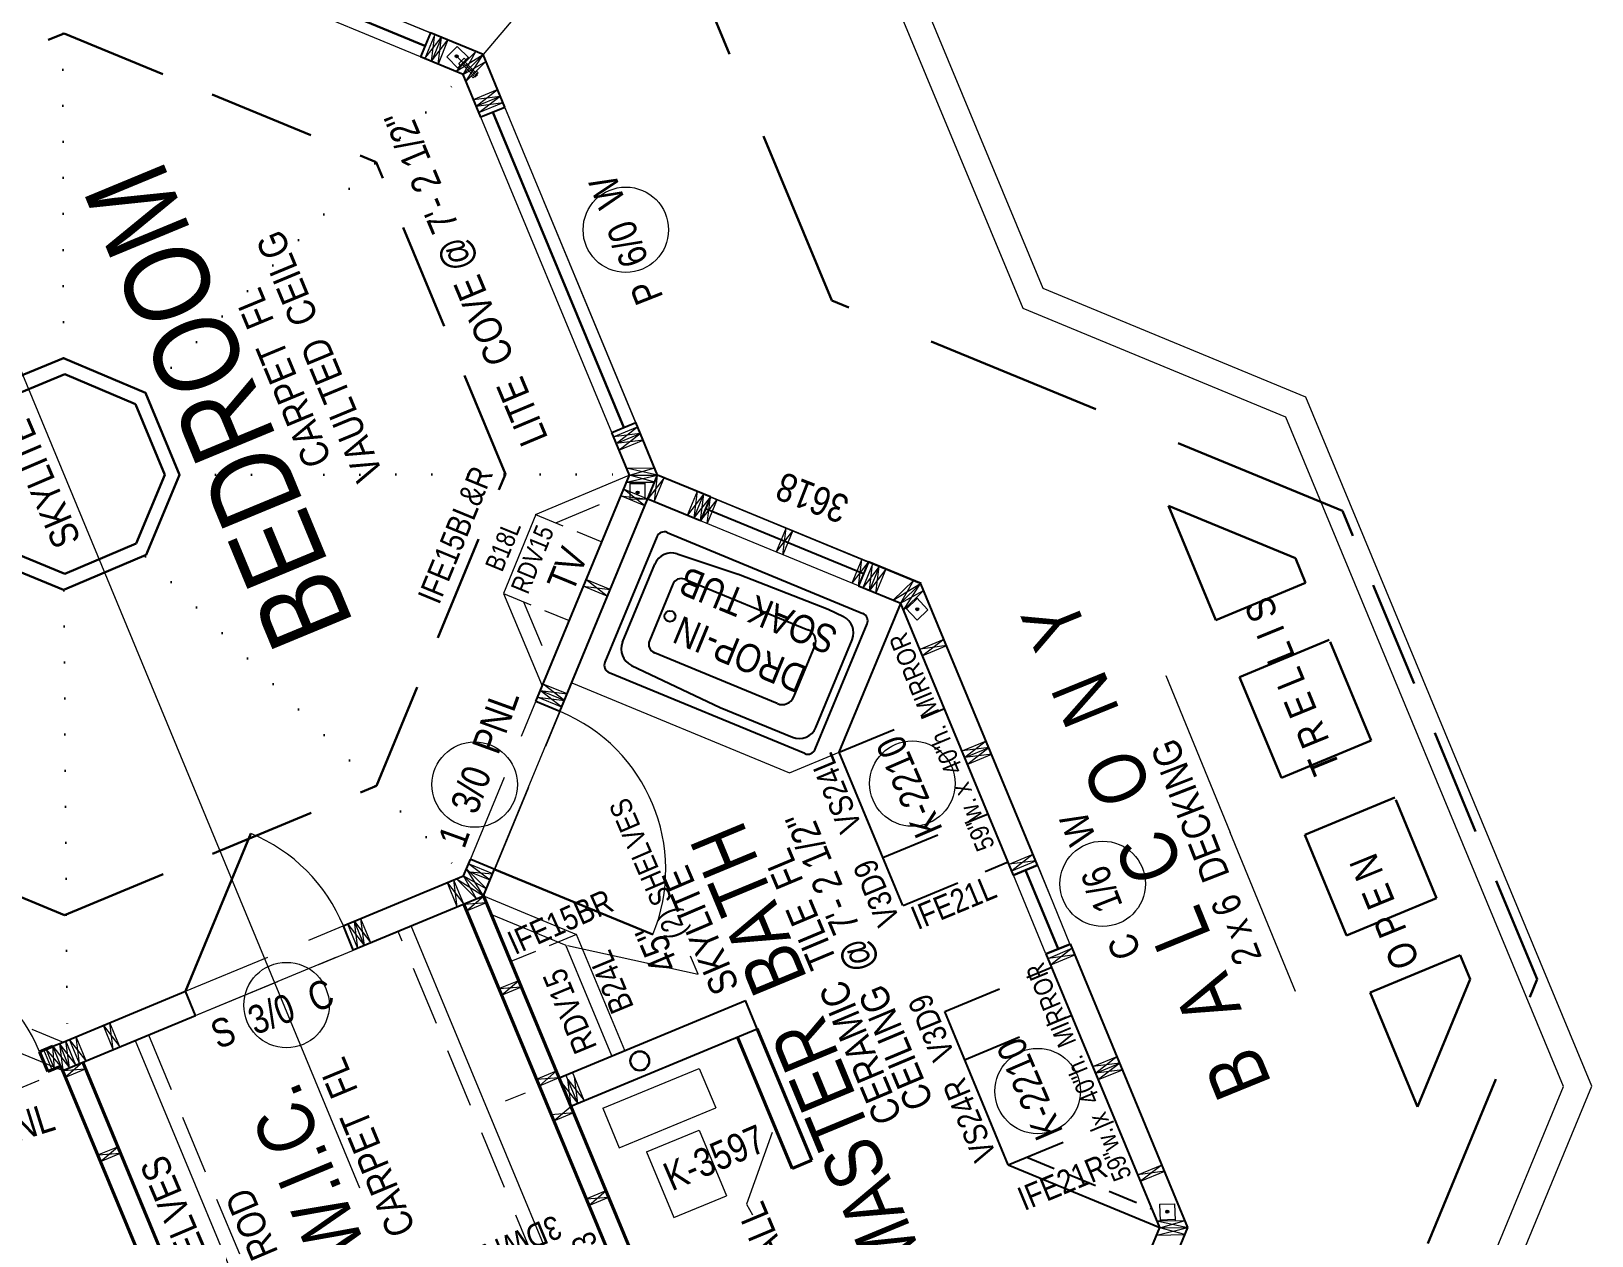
# Model space of a CAD drawing. Header units: inches. Extents: x -10188 to 9179, y -281 to 6710.
# Drawn here: x 4286.7 to 4615.5, y 2437.7 to 2691.7 of the extents above; entities that cross this region are included whole.
import ezdxf

# ---------------------------------------------------------------- set-up
doc = ezdxf.new("R2010")
doc.units = ezdxf.units.IN
doc.header["$MEASUREMENT"] = 0
for name, pattern in [('ACAD_ISO07W100', [3, 0, -3]), ('CENTER', [2, 1.25, -0.25, 0.25, -0.25]), ('HIDDEN', [0.375, 0.25, -0.125])]:
    doc.linetypes.add(name, pattern=pattern)
for name, color, linetype, lineweight in [('BALCONY', 7, 'Continuous', 9), ('BUILT-INS', 6, 'Continuous', 9), ('DOORS', 7, 'Continuous', 30), ('FOUNDATION', 7, 'HIDDEN', 20), ('GRID', 1, 'CENTER', 20), ('INT WALLS', 7, 'Continuous', 40), ('LAYOUT', 6, 'Continuous', 9), ('LITE COVE', 7, 'HIDDEN', 30), ('MILLWORK', 7, 'Continuous', 20), ('PLUMBING', 7, 'Continuous', 20), ('ROOF BEAMS', 3, 'HIDDEN', 30), ('ROOFLINE', 7, 'HIDDEN', 30), ('SKYLITES', 3, 'Continuous', 30), ('WALL FRAMING', 7, 'Continuous', 30), ('WINDOWS', 5, 'Continuous', 30)]:
    doc.layers.add(name, color=color, linetype=linetype, lineweight=lineweight)
for name, color, linetype in [('CABINETS', 30, 'HIDDEN'), ('CABTOPS', 30, 'Continuous'), ('TEXT', 250, 'Continuous'), ('WALLS', 5, 'Continuous')]:
    doc.layers.add(name, color=color, linetype=linetype)
doc.styles.add('ARCHENTLTD', font='technical.ttf', dxfattribs={"height": 0.1875})
doc.dimstyles.new('ARCHENTLTD', dxfattribs={"dimscale": 0.05, "dimtxt": 0.1875, "dimasz": 3, "dimexe": 9, "dimexo": 1, "dimgap": 2.5, "dimtad": 0, "dimdec": 1, "dimzin": 1, "dimdsep": 46, "dimlunit": 4, "dimtxsty": 'ARCHENTLTD', "dimblk": 'ARCHTICK', "dimcen": 6, "dimclrd": 256, "dimclre": 256, "dimclrt": 256, "dimaunit": 1, "dimadec": 0, "dimazin": 0, "dimtfac": 1, "dimtdec": 1, "dimtofl": 0, "dimtmove": 1, "dimatfit": 3, "dimldrblk": 'ARCHTICK', "dimfxl": 1, "dimfrac": 2, "dimtolj": 1, "dimtzin": 0, "dimlwd": 9, "dimlwe": 9, "dimarcsym": 0})

# ---------------------------------------------------------------- blocks, each defined once
blk = doc.blocks.new('_ArchTick')
at = {"color": 0, "linetype": 'ByBlock', "const_width": 0.15}
blk.add_lwpolyline([(-0.5, -0.5), (0.5, 0.5)], dxfattribs=at)

msp = doc.modelspace()

# ---------------------------------------------------------------- hatches: boundary and pattern name
at = {"layer": 'WALL FRAMING', "lineweight": 9, "ltscale": 150}
for points in [[(4376.33, 2686.72, 1), (4376.33, 2686.09, 1)], [(4414.69, 2594.2, -1), (4414.24, 2594.64, -1)], [(4473.6, 2569.59, -1), (4473.15, 2570.03, -1)], [(4526.09, 2443.12, 1), (4526.09, 2442.5, 1)]]:
    msp.add_hatch(color=256, dxfattribs=at).paths.add_polyline_path(points)

# ---------------------------------------------------------------- linework, layer by layer
for p, q in [((4418.5, 2585.09), (4407.55, 2558.65)), ((4420.72, 2586.01), (4461.93, 2568.94)), ((4411.29, 2562.85), (4418.12, 2579.35)), ((4422.82, 2581.5), (4435.64, 2577.24)), ((4421.86, 2575.07), (4416.94, 2563.18)), ((4424.39, 2576.13), (4450.35, 2565.49)), ((4435.69, 2577.22), (4454.63, 2569.8)), ((4454.63, 2569.8), (4457.83, 2568.26)), ((4451.9, 2540.29), (4462.85, 2566.72)), ((4447.36, 2551.34), (4451.79, 2562.03)), ((4452.02, 2544.88), (4459.69, 2563.4)), ((4443.9, 2549.91), (4417.99, 2560.64)), ((4449.68, 2539.37), (4408.47, 2556.44)), ((4413.15, 2557.99), (4431.85, 2549.07)), ((4431.85, 2549.07), (4447.08, 2542.82))]:
    msp.add_line(p, q)
msp.add_circle((4421.27, 2568.33), 1.15)
for centre, radius, start, end in [((4420.07, 2584.44), 1.69, 67.5, 157.5), ((4421.62, 2577.9), 3.79, 71.6276, 157.5), ((4423.65, 2574.33), 1.94, 67.72, 157.5339), ((4461.28, 2567.37), 1.69, 337.5, 67.5), ((4449.35, 2563.05), 2.64, 337.5, 67.72), ((4456.19, 2564.85), 3.79, 337.5, 64.2845), ((4414.79, 2561.4), 3.79, 157.5, 244.3779), ((4418.74, 2562.44), 1.94, 157.5339, 247.5), ((4409.12, 2558.01), 1.69, 157.5, 247.5), ((4444.92, 2552.35), 2.64, 247.5, 337.5), ((4448.52, 2546.33), 3.79, 247.6796, 337.5), ((4450.33, 2540.93), 1.69, 247.5, 337.5)]:
    msp.add_arc(centre, radius, start, end)
at = {"layer": 'BALCONY', "lineweight": 20, "ltscale": 75}
for p, q in [((4499.91, 2637.42), (4447.55, 2763.58)), ((4495.7, 2633.21), (4443.34, 2759.37)), ((4555.28, 2614.53), (4499.91, 2637.42)), ((4551.08, 2610.32), (4495.7, 2633.21)), ((4615.54, 2469.24), (4555.28, 2614.53)), ((4609.58, 2469.23), (4551.08, 2610.32))]:
    msp.add_line(p, q, dxfattribs=at)
at = {"layer": 'BALCONY', "lineweight": 20, "ltscale": 50}
for p, q in [((4586.66, 2413.79), (4609.58, 2469.23)), ((4592.62, 2413.79), (4615.54, 2469.24))]:
    msp.add_line(p, q, dxfattribs=at)
at = {"layer": 'BUILT-INS', "linetype": 'Continuous', "lineweight": 20, "ltscale": 0.75}
for p, q in [((4392.96, 2589.79), (4412.7, 2598.05)), ((4393, 2589.81), (4386.18, 2573.14)), ((4386.18, 2573.14), (4394.35, 2553.66))]:
    msp.add_line(p, q, dxfattribs=at)
at = {"layer": 'BUILT-INS', "linetype": 'HIDDEN', "lineweight": 20, "ltscale": 40}
for p, q in [((4397.2, 2588.04), (4410.94, 2593.79)), ((4390.45, 2571.38), (4396.1, 2557.89))]:
    msp.add_line(p, q, dxfattribs=at)
at = {"layer": 'BUILT-INS', "linetype": 'HIDDEN', "lineweight": 9, "ltscale": 25}
for p, q in [((4392.96, 2589.79), (4406.92, 2584.02)), ((4386.18, 2573.14), (4400.05, 2567.41))]:
    msp.add_line(p, q, dxfattribs=at)
at = {"layer": 'BUILT-INS', "color": 6, "ltscale": 50}
for p, q in [((4382.01, 2509.38), (4401.62, 2501.28)), ((4383.64, 2505.47), (4399.32, 2498.98)), ((4411.78, 2476.8), (4401.62, 2501.28)), ((4409, 2475.65), (4399.32, 2498.98))]:
    msp.add_line(p, q, dxfattribs=at)
at = {"layer": 'BUILT-INS', "color": 6, "linetype": 'HIDDEN', "lineweight": 9, "ltscale": 25}
msp.add_line((4401.62, 2501.28), (4387.76, 2495.53), dxfattribs=at)
at = {"layer": 'CABINETS', "ltscale": 50}
for p, q in [((4456.97, 2539.67), (4479.14, 2548.87)), ((4466.17, 2517.5), (4488.34, 2526.7)), ((4470.41, 2507.36), (4492.58, 2516.56)), ((4479.18, 2485.01), (4501.74, 2494.37)), ((4483.38, 2474.85), (4505.94, 2484.21)), ((4492.58, 2452.68), (4514.75, 2461.88))]:
    msp.add_line(p, q, dxfattribs=at)
at = {"layer": 'CABTOPS', "ltscale": 50}
for p, q in [((4456.97, 2539.67), (4469.94, 2571.03)), ((4470.38, 2507.34), (4456.97, 2539.67)), ((4492.58, 2452.68), (4479.18, 2485.01)), ((4492.58, 2452.68), (4524.49, 2439.49))]:
    msp.add_line(p, q, dxfattribs=at)
at = {"layer": 'CABTOPS', "linetype": 'HIDDEN', "ltscale": 25}
msp.add_line((4496.5, 2454.31), (4522.86, 2443.41), dxfattribs=at)
at = {"layer": 'DOORS', "color": 4, "lineweight": 9, "ltscale": 75}
for p, q in [((4370.79, 2691.36), (4304.26, 2718.86)), ((4368.73, 2686.27), (4302.21, 2713.82))]:
    msp.add_line(p, q, dxfattribs=at)
at = {"layer": 'DOORS', "color": 5, "lineweight": 30, "ltscale": 75}
msp.add_line((4369.64, 2688.61), (4336.39, 2702.36), dxfattribs=at)
at = {"layer": 'DOORS', "ltscale": 50}
for p, q in [((4319.22, 2489.29), (4332.97, 2522.56)), ((4384.39, 2514.96), (4417.67, 2501.24))]:
    msp.add_line(p, q, dxfattribs=at)
at = {"layer": 'DOORS', "color": 7, "linetype": 'Continuous', "lineweight": 20, "ltscale": 7.5}
for centre in [(4411.98, 2649.81), (4380.13, 2532.84), (4512.47, 2511.93), (4340.48, 2486.37)]:
    msp.add_circle(centre, 9, dxfattribs=at)
at = {"layer": 'DOORS', "lineweight": 9, "ltscale": 75}
for centre, radius, start, end in [((4384.39, 2514.96), 36, 337.5904, 67.5409), ((4319.22, 2489.29), 35.98, 22.4745, 67.5332), ((4255.21, 2462.73), 35.99, 22.5322, 67.5093)]:
    msp.add_arc(centre, radius, start, end, dxfattribs=at)
at = {"layer": 'FOUNDATION', "color": 7, "linetype": 'Continuous', "lineweight": 9, "ltscale": 25}
msp.add_line((4443.34, 2759.37), (4381.89, 2686.77), dxfattribs=at)
at = {"layer": 'GRID', "ltscale": 50}
for p, q in [((4293.16, 2723.45), (4381.89, 2686.77)), ((4418.69, 2598.1), (4381.89, 2686.77)), ((4382.01, 2509.38), (4418.69, 2598.1)), ((4418.69, 2598.1), (4474.13, 2575.19)), ((4530.44, 2439.5), (4474.12, 2575.19)), ((4204.62, 2509.26), (4293.33, 2472.59)), ((4293.33, 2472.59), (4382.01, 2509.38)), ((4418.81, 2420.72), (4382.01, 2509.38)), ((4230.64, 2446.57), (4293.33, 2472.59)), ((4330.13, 2383.92), (4293.33, 2472.59)), ((4507.52, 2384.05), (4530.44, 2439.5))]:
    msp.add_line(p, q, dxfattribs=at)
at = {"layer": 'INT WALLS', "ltscale": 50}
for p, q in [((4418.81, 2420.72), (4382.01, 2509.38)), ((4414.66, 2418.99), (4377.86, 2507.66)), ((4447.01, 2451.91), (4435.51, 2479.63)), ((4451.17, 2453.64), (4439.67, 2481.34)), ((4290.17, 2472.36), (4288.45, 2476.52)), ((4447.01, 2451.91), (4451.17, 2453.64))]:
    msp.add_line(p, q, dxfattribs=at)
at = {"layer": 'INT WALLS', "ltscale": 75}
for p, q in [((4288.45, 2476.52), (4291.22, 2477.68)), ((4290.17, 2472.37), (4292.94, 2473.52)), ((4292.94, 2473.52), (4330.13, 2383.92)), ((4297.53, 2474.33), (4334.33, 2385.67))]:
    msp.add_line(p, q, dxfattribs=at)
at = {"layer": 'INT WALLS', "lineweight": 20, "ltscale": 50}
msp.add_line((4291.1, 2472.74), (4289.37, 2476.91), dxfattribs=at)
at = {"layer": 'INT WALLS', "color": 7, "lineweight": 20, "ltscale": 50}
msp.add_line((4293.9, 2471.2), (4298.11, 2472.95), dxfattribs=at)
at = {"layer": 'LAYOUT', "color": 6, "linetype": 'CENTER', "lineweight": 5, "ltscale": 250}
msp.add_line((4044.81, 3198.42), (4526.01, 2037.26), dxfattribs=at)
at = {"layer": 'LITE COVE', "color": 7, "linetype": 'ACAD_ISO07W100', "lineweight": 30, "ltscale": 2.5}
for p, q in [((4293.47, 2622.74), (4293.28, 2717.52)), ((4310.79, 2615.36), (4377.71, 2682.49)), ((4317.92, 2598.13), (4412.67, 2598.26)), ((4310.79, 2580.91), (4377.87, 2513.76)), ((4293.57, 2573.78), (4294.26, 2478.93))]:
    msp.add_line(p, q, dxfattribs=at)
at = {"layer": 'LITE COVE', "ltscale": 90}
for p, q in [((4227.88, 2663.94), (4293.59, 2691.22)), ((4293.59, 2691.22), (4359.36, 2664.04)), ((4386.63, 2598.32), (4359.35, 2664.04)), ((4359.45, 2532.58), (4386.62, 2598.32)), ((4293.71, 2505.32), (4228.04, 2532.46)), ((4293.71, 2505.31), (4359.44, 2532.59))]:
    msp.add_line(p, q, dxfattribs=at)
at = {"layer": 'MILLWORK', "ltscale": 50}
msp.add_line((4403.57, 2414.39), (4366.77, 2503.06), dxfattribs=at)
at = {"layer": 'MILLWORK', "linetype": 'HIDDEN', "ltscale": 50}
for p, q in [((4400.8, 2413.24), (4364, 2501.91)), ((4311.38, 2480.08), (4348.19, 2391.41))]:
    msp.add_line(p, q, dxfattribs=at)
at = {"layer": 'MILLWORK', "ltscale": 75}
msp.add_line((4308.61, 2478.93), (4345.42, 2390.27), dxfattribs=at)
at = {"layer": 'PLUMBING', "color": 7, "ltscale": 50}
for p, q in [((4400.58, 2554.28), (4446.45, 2535.3)), ((4446.45, 2535.3), (4456.97, 2539.67))]:
    msp.add_line(p, q, dxfattribs=at)
at = {"layer": 'PLUMBING', "color": 5, "ltscale": 50}
for p, q in [((4407.15, 2464.6), (4427.47, 2473.03)), ((4427.47, 2473.03), (4430.92, 2464.72)), ((4407.15, 2464.6), (4410.6, 2456.29)), ((4410.6, 2456.29), (4430.92, 2464.72)), ((4416.37, 2455.43), (4427.46, 2460.03)), ((4427.46, 2460.03), (4433.21, 2446.18)), ((4416.37, 2455.43), (4422.12, 2441.58)), ((4422.12, 2441.58), (4433.21, 2446.18))]:
    msp.add_line(p, q, dxfattribs=at)
for centre in [(4472.36, 2533.06), (4498.77, 2468.24)]:
    msp.add_circle(centre, 9, dxfattribs=at)
at = {"layer": 'PLUMBING', "color": 5, "lineweight": 30, "ltscale": 50}
msp.add_circle((4414.92, 2474.59), 2, dxfattribs=at)
at = {"layer": 'ROOF BEAMS', "ltscale": 75}
for p, q in [((4279.17, 2613.34), (4293.73, 2619.35)), ((4293.73, 2619.35), (4308.64, 2613.05)), ((4308.64, 2613.05), (4314.82, 2598.16)), ((4314.82, 2598.16), (4308.81, 2583.64)), ((4293.74, 2577.27), (4279, 2583.37)), ((4308.81, 2583.64), (4293.74, 2577.27))]:
    msp.add_line(p, q, dxfattribs=at)
at = {"layer": 'ROOF BEAMS', "lineweight": 20, "ltscale": 75}
for p, q in [((4379.25, 2517.09), (4393, 2550.36)), ((4384.39, 2514.96), (4398.14, 2548.23)), ((4208.8, 2513.55), (4293.41, 2478.58)), ((4204.62, 2509.26), (4293.33, 2472.59)), ((4319.22, 2489.29), (4352.45, 2503.07)), ((4321.3, 2484.2), (4354.57, 2497.94))]:
    msp.add_line(p, q, dxfattribs=at)
at = {"layer": 'ROOFLINE', "linetype": 'HIDDEN', "ltscale": 150}
for p, q in [((4455.39, 2634.9), (4418.6, 2723.52)), ((4563.02, 2590.54), (4455.39, 2634.9)), ((4536.3, 2567.52), (4526.31, 2591.6)), ((4553.09, 2580.57), (4526.31, 2591.6)), ((4550.13, 2534.29), (4541.28, 2555.52)), ((4563.88, 2501.02), (4555.07, 2522.26)), ((4559.48, 2384.1), (4604, 2491.8)), ((4578.83, 2464.95), (4589.93, 2491.8)), ((4578.83, 2464.95), (4568.86, 2489.01))]:
    msp.add_line(p, q, dxfattribs=at)
at = {"layer": 'ROOFLINE', "linetype": 'HIDDEN', "lineweight": 30, "ltscale": 90}
for p, q in [((4604, 2491.8), (4563.02, 2590.54)), ((4555.24, 2575.39), (4553.09, 2580.57)), ((4569.04, 2542.14), (4560.22, 2563.38)), ((4582.84, 2508.89), (4574.02, 2530.13)), ((4589.93, 2491.8), (4587.82, 2496.88))]:
    msp.add_line(p, q, dxfattribs=at)
at = {"layer": 'ROOFLINE', "color": 7, "linetype": 'HIDDEN', "ltscale": 90}
for p, q in [((4536.3, 2567.52), (4555.24, 2575.39)), ((4541.28, 2555.52), (4560.22, 2563.38)), ((4550.13, 2534.29), (4569.04, 2542.14)), ((4555.07, 2522.26), (4574.02, 2530.13)), ((4563.88, 2501.02), (4582.84, 2508.89)), ((4568.86, 2489.01), (4587.82, 2496.88))]:
    msp.add_line(p, q, dxfattribs=at)
at = {"layer": 'SKYLITES', "linetype": 'HIDDEN', "ltscale": 75}
for p, q in [((4276.5, 2615.74), (4293.47, 2622.74)), ((4293.47, 2622.74), (4310.76, 2615.43)), ((4310.76, 2615.43), (4317.93, 2598.16)), ((4317.93, 2598.16), (4310.93, 2581.27)), ((4293.48, 2573.88), (4276.34, 2580.97)), ((4310.93, 2581.27), (4293.48, 2573.88))]:
    msp.add_line(p, q, dxfattribs=at)
at = {"layer": 'WALL FRAMING', "lineweight": 20, "ltscale": 75}
for p, q in [((4371.72, 2690.98), (4369.65, 2685.89)), ((4373.11, 2690.41), (4371.03, 2685.31)), ((4374.49, 2689.83), (4372.42, 2684.75)), ((4416.59, 2593.02), (4411.51, 2595.12)), ((4416.02, 2591.63), (4410.94, 2593.73)), ((4408.66, 2573.97), (4403.57, 2576.07)), ((4408.08, 2572.58), (4403, 2574.68)), ((4399.04, 2550.57), (4393.96, 2552.67)), ((4399.61, 2551.95), (4394.53, 2554.05)), ((4398.47, 2549.18), (4393.39, 2551.28)), ((4383.95, 2514.06), (4378.86, 2516.17)), ((4383.37, 2512.68), (4379.04, 2514.47))]:
    msp.add_line(p, q, dxfattribs=at)
at = {"layer": 'WALL FRAMING', "lineweight": 9, "ltscale": 150}
for p, q in [((4374.23, 2686.29), (4376.47, 2688.47)), ((4376.47, 2688.47), (4378.97, 2685.97)), ((4374.23, 2686.29), (4376.75, 2683.77)), ((4376.33, 2686.4), (4380.35, 2682.39)), ((4376.58, 2683.95), (4378.79, 2686.16)), ((4376.76, 2684.84), (4377.89, 2685.97)), ((4377.13, 2684.47), (4376.76, 2684.84)), ((4377.42, 2684.79), (4380.17, 2682.04)), ((4378.26, 2685.61), (4377.89, 2685.97)), ((4377.95, 2685.32), (4380.7, 2682.57)), ((4379.46, 2682.22), (4379.81, 2681.86)), ((4380.17, 2682.04), (4380.7, 2682.57)), ((4380.54, 2683.26), (4380.89, 2682.91)), ((4418, 2592.49), (4418.69, 2598.1)), ((4412.9, 2593.02), (4412.9, 2596.58)), ((4412.9, 2596.33), (4416.03, 2596.33)), ((4416.03, 2593.06), (4416.03, 2596.59)), ((4420.08, 2597.53), (4416.62, 2593.07)), ((4426.36, 2589.11), (4427.05, 2594.72)), ((4412.9, 2593.02), (4416.03, 2593.06)), ((4428.43, 2594.14), (4424.97, 2589.68)), ((4429.8, 2593.52), (4426.34, 2589.06)), ((4427.73, 2588.49), (4428.42, 2594.1)), ((4465.38, 2578.8), (4461.91, 2574.34)), ((4463.3, 2573.77), (4463.99, 2579.38)), ((4463.99, 2579.38), (4465.38, 2578.8)), ((4464.69, 2573.2), (4465.38, 2578.81)), ((4466.76, 2578.23), (4463.3, 2573.77)), ((4470.47, 2569.63), (4474.1, 2575.23)), ((4378.43, 2506.27), (4382.06, 2509.4)), ((4377.85, 2507.66), (4382.63, 2508.02)), ((4385.2, 2489.83), (4389.97, 2490.19)), ((4385.77, 2488.45), (4389.4, 2491.58)), ((4297.53, 2474.33), (4293.9, 2471.2)), ((4293.33, 2472.59), (4298.11, 2472.95)), ((4393.18, 2470.73), (4397.96, 2471.09)), ((4393.76, 2469.34), (4397.38, 2472.47)), ((4396.25, 2463.33), (4401.03, 2463.69)), ((4396.83, 2461.94), (4400.46, 2465.07)), ((4300.71, 2454.77), (4305.49, 2455.13)), ((4301.29, 2453.38), (4304.92, 2456.51)), ((4404.18, 2444.12), (4407.81, 2447.25)), ((4403.61, 2445.51), (4408.38, 2445.86)), ((4523.91, 2440.87), (4530.44, 2439.49))]:
    msp.add_line(p, q, dxfattribs=at)
at = {"layer": 'WALL FRAMING', "lineweight": 20, "ltscale": 150}
for p, q in [((4376.18, 2683.18), (4380.38, 2687.39)), ((4377.68, 2682.56), (4381.89, 2686.77)), ((4378.3, 2681.06), (4382.51, 2685.27)), ((4379.81, 2681.86), (4380.89, 2682.91)), ((4412.11, 2599.59), (4418.06, 2599.6)), ((4412.74, 2598.09), (4418.69, 2598.1)), ((4412.12, 2596.59), (4418.07, 2596.6)), ((4380.51, 2508.76), (4376.3, 2512.97)), ((4382.01, 2509.38), (4377.8, 2513.59)), ((4382.63, 2510.88), (4378.42, 2515.09))]:
    msp.add_line(p, q, dxfattribs=at)
at = {"layer": 'WALL FRAMING', "lineweight": 20, "ltscale": 50}
for p, q in [((4379.88, 2677.28), (4384.96, 2679.39)), ((4380.46, 2675.9), (4385.54, 2678)), ((4381.03, 2674.51), (4386.11, 2676.62)), ((4409.38, 2606.15), (4414.46, 2608.26)), ((4409.95, 2604.77), (4415.03, 2606.87)), ((4410.53, 2603.38), (4415.61, 2605.49)), ((4377.86, 2507.65), (4375.77, 2512.71)), ((4376.47, 2507.08), (4374.38, 2512.14)), ((4355.5, 2498.32), (4353.39, 2503.43)), ((4356.88, 2498.89), (4354.77, 2504)), ((4358.27, 2499.47), (4356.16, 2504.58)), ((4298.26, 2474.62), (4296.15, 2479.7)), ((4303.96, 2477), (4301.88, 2482.05)), ((4305.35, 2477.57), (4303.26, 2482.63)), ((4291.56, 2472.94), (4289.84, 2477.1)), ((4293.33, 2472.58), (4291.22, 2477.67)), ((4294.72, 2473.16), (4292.61, 2478.24)), ((4294.72, 2473.16), (4292.61, 2478.24)), ((4296.1, 2473.73), (4293.99, 2478.82)), ((4296.1, 2473.73), (4293.99, 2478.82)), ((4296.88, 2474.04), (4294.77, 2479.13)), ((4400.46, 2465.07), (4398.37, 2470.13)), ((4401.84, 2465.65), (4399.36, 2471.65)), ((4403.23, 2466.22), (4400.75, 2472.23))]:
    msp.add_line(p, q, dxfattribs=at)
at = {"layer": 'WALL FRAMING', "linetype": 'Continuous', "lineweight": 9, "ltscale": 150}
for p, q in [((4409.96, 2604.77), (4414.46, 2608.26)), ((4415.03, 2606.87), (4409.39, 2606.16)), ((4415.61, 2605.49), (4409.96, 2604.77)), ((4410.53, 2603.38), (4415.03, 2606.87)), ((4412.12, 2596.59), (4418.69, 2598.1)), ((4412.74, 2598.09), (4418.06, 2599.6)), ((4418.07, 2596.6), (4412.74, 2598.09)), ((4415.92, 2591.71), (4411.41, 2595.19)), ((4410.94, 2593.73), (4416.59, 2593.02)), ((4408.08, 2572.58), (4403.57, 2576.07)), ((4403, 2574.68), (4408.66, 2573.97)), ((4398.47, 2549.18), (4393.96, 2552.67)), ((4393.96, 2552.67), (4399.61, 2551.95)), ((4399.04, 2550.57), (4394.53, 2554.05)), ((4393.39, 2551.28), (4399.04, 2550.57)), ((4383.37, 2512.68), (4378.86, 2516.17)), ((4376.47, 2507.08), (4375.77, 2512.71)), ((4376.3, 2512.97), (4382.01, 2509.38)), ((4380.51, 2508.76), (4377.8, 2513.59)), ((4377.8, 2513.59), (4382.63, 2510.88)), ((4382.01, 2509.38), (4378.42, 2515.09)), ((4379.04, 2514.47), (4383.95, 2514.06)), ((4374.38, 2512.14), (4377.85, 2507.66)), ((4353.4, 2503.4), (4356.88, 2498.89)), ((4355.5, 2498.32), (4354.79, 2503.97)), ((4354.79, 2503.97), (4358.27, 2499.47)), ((4356.88, 2498.89), (4356.17, 2504.55)), ((4296.88, 2474.04), (4296.15, 2479.7)), ((4301.88, 2482.05), (4305.35, 2477.57)), ((4303.96, 2477), (4303.26, 2482.63)), ((4292.94, 2473.52), (4289.84, 2477.1)), ((4291.56, 2472.94), (4291.22, 2477.67)), ((4291.22, 2477.67), (4294.72, 2473.16)), ((4296.1, 2473.74), (4292.61, 2478.24)), ((4292.61, 2478.24), (4293.33, 2472.58)), ((4296.1, 2473.74), (4292.61, 2478.24)), ((4294.72, 2473.16), (4293.99, 2478.82)), ((4294.72, 2473.16), (4293.99, 2478.82)), ((4298.26, 2474.62), (4294.77, 2479.13)), ((4398.37, 2470.13), (4401.84, 2465.65)), ((4400.46, 2465.07), (4399.75, 2470.7)), ((4399.75, 2470.7), (4403.23, 2466.22)), ((4401.84, 2465.65), (4401.14, 2471.28))]:
    msp.add_line(p, q, dxfattribs=at)
at = {"layer": 'WALL FRAMING', "linetype": 'Continuous', "lineweight": 20, "ltscale": 150}
msp.add_line((4418.69, 2598.1), (4412.11, 2599.59), dxfattribs=at)
at = {"layer": 'WALL FRAMING', "linetype": 'HIDDEN', "lineweight": 9, "ltscale": 25}
for p, q in [((4431.19, 2592.96), (4427.73, 2588.49)), ((4429.11, 2587.92), (4429.8, 2593.53)), ((4447.13, 2586.35), (4443.66, 2581.89)), ((4445.05, 2581.32), (4445.74, 2586.93)), ((4463.07, 2579.76), (4459.6, 2575.29)), ((4460.99, 2574.72), (4461.68, 2580.33))]:
    msp.add_line(p, q, dxfattribs=at)
at = {"layer": 'WALL FRAMING', "color": 7, "linetype": 'Continuous', "lineweight": 20, "ltscale": 5}
for p, q in [((4468.34, 2571.75), (4472.59, 2575.86)), ((4469.85, 2571.12), (4474.1, 2575.23)), ((4470.47, 2569.63), (4474.72, 2573.74)), ((4523.91, 2440.87), (4529.82, 2440.98)), ((4523.9, 2437.87), (4529.81, 2437.98)), ((4524.53, 2439.38), (4530.44, 2439.49))]:
    msp.add_line(p, q, dxfattribs=at)
at = {"layer": 'WALL FRAMING', "lineweight": 9, "ltscale": 5}
for p, q in [((4468.34, 2571.75), (4474.1, 2575.23)), ((4472.59, 2575.86), (4469.85, 2571.12)), ((4469.85, 2571.12), (4474.72, 2573.74)), ((4524.53, 2439.38), (4529.82, 2440.98)), ((4523.9, 2437.87), (4530.44, 2439.5)), ((4529.81, 2437.98), (4524.53, 2439.38))]:
    msp.add_line(p, q, dxfattribs=at)
at = {"layer": 'WALL FRAMING', "color": 9, "linetype": 'Continuous', "lineweight": 5, "ltscale": 150}
for p, q in [((4471.12, 2569.93), (4473.4, 2572.07)), ((4475.63, 2569.68), (4473.2, 2572.28)), ((4473.38, 2567.52), (4470.95, 2570.12)), ((4473.38, 2567.52), (4475.63, 2569.68)), ((4524.47, 2444.43), (4527.59, 2444.5)), ((4524.47, 2444.43), (4524.59, 2440.87)), ((4527.59, 2444.5), (4527.71, 2440.94)), ((4524.58, 2441.12), (4527.7, 2441.23))]:
    msp.add_line(p, q, dxfattribs=at)
at = {"layer": 'WALL FRAMING', "color": 7, "lineweight": 20, "ltscale": 50}
for p, q in [((4473.99, 2561.43), (4479.07, 2563.53)), ((4474.56, 2560.04), (4479.64, 2562.15)), ((4482.87, 2539.94), (4487.95, 2542.04)), ((4483.44, 2538.55), (4488.53, 2540.66)), ((4484.02, 2537.17), (4489.1, 2539.27)), ((4492.75, 2516.09), (4497.83, 2518.19)), ((4493.33, 2514.7), (4498.41, 2516.81)), ((4500.97, 2496.22), (4506.05, 2498.33)), ((4501.55, 2494.83), (4506.63, 2496.94)), ((4510.42, 2473.42), (4515.5, 2475.52)), ((4510.99, 2472.03), (4516.07, 2474.14)), ((4511.57, 2470.65), (4516.65, 2472.75)), ((4519.89, 2450.6), (4524.97, 2452.71)), ((4520.46, 2449.21), (4525.54, 2451.32))]:
    msp.add_line(p, q, dxfattribs=at)
at = {"layer": 'WALL FRAMING', "lineweight": 9, "ltscale": 50}
for p, q in [((4479.64, 2562.15), (4473.99, 2561.43)), ((4479.07, 2563.53), (4474.56, 2560.04)), ((4488.52, 2540.66), (4482.87, 2539.94)), ((4487.95, 2542.04), (4483.44, 2538.55)), ((4489.1, 2539.27), (4483.44, 2538.55)), ((4488.52, 2540.66), (4484.02, 2537.17)), ((4498.41, 2516.81), (4492.75, 2516.09)), ((4497.83, 2518.19), (4493.33, 2514.7)), ((4506.63, 2496.94), (4500.97, 2496.22)), ((4506.05, 2498.33), (4501.55, 2494.83)), ((4516.07, 2474.13), (4510.42, 2473.42)), ((4515.5, 2475.52), (4510.99, 2472.03)), ((4516.07, 2474.14), (4511.57, 2470.65)), ((4516.65, 2472.75), (4510.99, 2472.03)), ((4525.54, 2451.32), (4519.89, 2450.6)), ((4524.97, 2452.71), (4520.46, 2449.21))]:
    msp.add_line(p, q, dxfattribs=at)
at = {"layer": 'WALL FRAMING', "lineweight": 9, "ltscale": 150}
for centre in [(4376.33, 2686.4), (4414.46, 2594.42)]:
    msp.add_circle(centre, 0.312, dxfattribs=at)
at = {"layer": 'WALL FRAMING', "color": 9, "linetype": 'Continuous', "lineweight": 5, "ltscale": 150}
for centre in [(4473.38, 2569.81), (4526.09, 2442.81)]:
    msp.add_circle(centre, 0.312, dxfattribs=at)
at = {"layer": 'WALLS', "color": 4, "ltscale": 75}
for p, q in [((4370.79, 2691.36), (4368.72, 2686.27)), ((4381.89, 2686.77), (4370.79, 2691.36)), ((4377.68, 2682.56), (4368.72, 2686.27)), ((4386.49, 2675.69), (4381.89, 2686.77)), ((4381.41, 2673.58), (4377.68, 2682.56)), ((4418.69, 2598.1), (4414.09, 2609.19)), ((4412.74, 2598.09), (4409.01, 2607.08)), ((4429.8, 2593.52), (4418.69, 2598.1)), ((4427.71, 2588.44), (4416.59, 2593.02)), ((4429.8, 2593.52), (4427.71, 2588.44)), ((4463.09, 2579.81), (4460.99, 2574.72)), ((4474.2, 2575.23), (4463.09, 2579.81)), ((4498.76, 2515.87), (4474.18, 2575.17)), ((4469.94, 2571.03), (4461.02, 2574.71)), ((4493.68, 2513.77), (4469.94, 2571.03)), ((4398.09, 2548.26), (4393, 2550.36)), ((4384.39, 2514.96), (4379.3, 2517.07)), ((4524.49, 2439.49), (4500.58, 2497.14)), ((4530.44, 2439.5), (4505.66, 2499.25)), ((4439.67, 2481.34), (4437.18, 2487.35)), ((4520.77, 2430.51), (4524.49, 2439.49)), ((4525.85, 2428.41), (4530.44, 2439.5))]:
    msp.add_line(p, q, dxfattribs=at)
at = {"layer": 'WALLS', "linetype": 'Continuous', "lineweight": 9, "ltscale": 150}
for p, q in [((4369.65, 2685.89), (4373.11, 2690.41)), ((4371.04, 2685.33), (4371.72, 2690.98)), ((4372.42, 2684.75), (4373.11, 2690.41)), ((4371.04, 2685.33), (4374.49, 2689.84)), ((4377.68, 2682.56), (4380.38, 2687.39)), ((4376.18, 2683.18), (4381.89, 2686.77)), ((4377.68, 2682.56), (4382.51, 2685.27)), ((4378.3, 2681.06), (4381.89, 2686.77)), ((4379.88, 2677.28), (4385.53, 2678)), ((4380.46, 2675.9), (4384.95, 2679.38)), ((4381.02, 2674.51), (4385.53, 2678)), ((4380.46, 2675.9), (4386.11, 2676.62))]:
    msp.add_line(p, q, dxfattribs=at)
at = {"layer": 'WALLS', "color": 4, "ltscale": 50}
for p, q in [((4381.42, 2673.59), (4386.5, 2675.69)), ((4409, 2607.08), (4414.08, 2609.18)), ((4393, 2550.36), (4412.74, 2598.09)), ((4398.09, 2548.26), (4418.69, 2598.1)), ((4377.8, 2513.59), (4379.25, 2517.09)), ((4352.45, 2503.07), (4377.8, 2513.59)), ((4382.01, 2509.38), (4384.33, 2514.99)), ((4354.55, 2497.99), (4382.01, 2509.38)), ((4354.55, 2497.99), (4352.46, 2503.05)), ((4293.41, 2478.58), (4319.2, 2489.28)), ((4321.3, 2484.2), (4319.19, 2489.31)), ((4397.92, 2471.05), (4437.18, 2487.35)), ((4293.33, 2472.59), (4321.3, 2484.2)), ((4400.41, 2465.05), (4439.67, 2481.34)), ((4291.22, 2477.67), (4293.41, 2478.58))]:
    msp.add_line(p, q, dxfattribs=at)
at = {"layer": 'WALLS', "color": 4, "lineweight": 20, "ltscale": 75}
for p, q in [((4414.09, 2609.19), (4386.49, 2675.69)), ((4409.01, 2607.08), (4381.41, 2673.58)), ((4463.09, 2579.81), (4429.8, 2593.52)), ((4460.99, 2574.72), (4427.71, 2588.44)), ((4505.57, 2499.27), (4498.79, 2515.89)), ((4500.51, 2497.17), (4493.68, 2513.77))]:
    msp.add_line(p, q, dxfattribs=at)
at = {"layer": 'WALLS', "lineweight": 20, "ltscale": 50}
for p, q in [((4417.98, 2592.45), (4420.08, 2597.53)), ((4424.95, 2589.63), (4427.05, 2594.72)), ((4426.31, 2589.01), (4428.41, 2594.1))]:
    msp.add_line(p, q, dxfattribs=at)
at = {"layer": 'WALLS', "linetype": 'HIDDEN', "lineweight": 20, "ltscale": 25}
for p, q in [((4431.21, 2593.01), (4429.11, 2587.92)), ((4445.76, 2586.98), (4443.66, 2581.89)), ((4447.15, 2586.4), (4445.05, 2581.32)), ((4461.7, 2580.38), (4459.6, 2575.29))]:
    msp.add_line(p, q, dxfattribs=at)
at = {"layer": 'WALLS', "lineweight": 20, "ltscale": 75}
for p, q in [((4464.01, 2579.43), (4461.91, 2574.34)), ((4465.4, 2578.85), (4463.3, 2573.77)), ((4466.78, 2578.28), (4464.69, 2573.2))]:
    msp.add_line(p, q, dxfattribs=at)
at = {"layer": 'WALLS', "color": 4, "linetype": 'Continuous', "lineweight": 30, "ltscale": 25}
for p, q in [((4493.68, 2513.77), (4498.74, 2515.87)), ((4500.58, 2497.14), (4505.64, 2499.24))]:
    msp.add_line(p, q, dxfattribs=at)
at = {"layer": 'WALLS', "color": 7, "lineweight": 20, "ltscale": 50}
for p, q in [((4377.85, 2507.66), (4382.06, 2509.4)), ((4378.43, 2506.27), (4382.63, 2508.02)), ((4385.2, 2489.83), (4389.4, 2491.58)), ((4385.76, 2488.46), (4389.97, 2490.21)), ((4393.18, 2470.73), (4397.38, 2472.47)), ((4393.76, 2469.34), (4397.96, 2471.09)), ((4386.65, 2466.15), (4390.85, 2467.9)), ((4396.83, 2461.94), (4401.03, 2463.69)), ((4300.71, 2454.77), (4304.92, 2456.51)), ((4301.28, 2453.4), (4305.49, 2455.14)), ((4403.6, 2445.5), (4407.81, 2447.25)), ((4404.17, 2444.13), (4408.38, 2445.88))]:
    msp.add_line(p, q, dxfattribs=at)
at = {"layer": 'WINDOWS', "ltscale": 75}
msp.add_line((4411.54, 2608.13), (4383.96, 2674.64), dxfattribs=at)
at = {"layer": 'WINDOWS', "lineweight": 25, "ltscale": 75}
msp.add_line((4462.04, 2577.26), (4428.75, 2590.98), dxfattribs=at)
at = {"layer": 'WINDOWS', "linetype": 'Continuous', "lineweight": 30, "ltscale": 25}
msp.add_line((4503.11, 2498.19), (4496.21, 2514.82), dxfattribs=at)

# ---------------------------------------------------------------- texts
at = {"color": 7, "flags": 8}
for tag, p, s in [('MATERIAL', (4435.21, 2562.69), 'ACRYLIC'), ('PRODUCT', (4435.2, 2562.69), 'BATH'), ('TRADENAME', (4435.2, 2562.69), 'GREEK'), ('MODELNUMBER', (4435.21, 2562.69), 'K-1490-X')]:
    msp.add_attdef(tag, p, s, height=0.001, rotation=157.5, dxfattribs=at)
at = {"layer": 'BUILT-INS', "linetype": 'Continuous', "lineweight": 9, "ltscale": 1.5, "char_height": 5, "attachment_point": 1, "style": 'ARCHENTLTD'}
for s, insert, rotation in [('IFE15BL&R\\P{\\H1.999x;  }', (4367.99, 2572.48), 67.6469), ('IFE15BR\\P{\\H1.999x;  }', (4386.55, 2501.45), 24.167)]:
    msp.add_mtext(s, dxfattribs=dict(at, insert=insert, rotation=rotation))
at = {"layer": 'BUILT-INS', "linetype": 'Continuous', "lineweight": 30, "ltscale": 1.5, "style": 'ARCHENTLTD'}
for s, insert, char_height, attachment_point, rotation in [('B18L\\P{\\H1.999x;  }', (4382.2, 2578.97), 4, 1, 67.6469), ('RDV15\\P{\\H1.999x;  }', (4387.62, 2574.28), 4, 1, 67.6469), ('BSCS3\\P{\\H1.999x;  }', (4400.26, 2437.12), 5, 3, 112.5214)]:
    msp.add_mtext(s, dxfattribs=dict(at, insert=insert, char_height=char_height, attachment_point=attachment_point, rotation=rotation))
at = {"layer": 'BUILT-INS', "color": 7, "linetype": 'Continuous', "lineweight": 30, "ltscale": 1.5, "attachment_point": 3, "style": 'ARCHENTLTD'}
for s, insert, char_height, rotation in [('59"w. x  40"h.  MIRROR\\P{\\H1.999x;  }', (4467.31, 2563.72), 4, 112.5214), ('VS24L\\P{\\H1.999x;  }', (4450.64, 2538.01), 5, 112.5214), ('V3D9\\P{\\H1.999x;  }', (4459.71, 2515.66), 5, 112.5214), ('IFE21L\\P{\\H1.999x;  }', (4488.61, 2513.84), 5, 22.5214), ('59"w. x  40"h.  MIRROR\\P{\\H1.999x;  }', (4496.17, 2494.17), 4, 112.5214), ('V3D9\\P{\\H1.999x;  }', (4471.29, 2487.25), 5, 112.5214), ('VS24R\\P{\\H1.999x;  }', (4478.59, 2469.6), 5, 112.5214), ('IFE21R\\P{\\H1.999x;  }', (4511.96, 2454.99), 5, 22.5214)]:
    msp.add_mtext(s, dxfattribs=dict(at, insert=insert, char_height=char_height, rotation=rotation))
at = {"layer": 'BUILT-INS', "color": 6, "linetype": 'Continuous', "lineweight": 30, "insert": (4408.32, 2528.62), "char_height": 4.5, "attachment_point": 3, "rotation": 113.2989, "style": 'ARCHENTLTD'}
msp.add_mtext('(2) SHELVES \\P  ', dxfattribs=at)
at = {"layer": 'BUILT-INS', "color": 6, "linetype": 'Continuous', "lineweight": 30, "ltscale": 1.5, "char_height": 5, "attachment_point": 3, "rotation": 112.5214, "style": 'ARCHENTLTD'}
for s, insert in [('B24L\\P{\\H1.999x;  }', (4404.01, 2496.4)), ('RDV15\\P{\\H1.999x;  }', (4394.31, 2492.63))]:
    msp.add_mtext(s, dxfattribs=dict(at, insert=insert))
at = {"layer": 'BUILT-INS', "color": 6, "linetype": 'HIDDEN', "lineweight": 9, "ltscale": 20, "insert": (4373.99, 2427.23), "char_height": 5, "attachment_point": 3, "rotation": 202.5214, "style": 'ARCHENTLTD'}
msp.add_mtext('3DWRV27\\P{\\H1.999x;  }', dxfattribs=at)
at = {"layer": 'CABTOPS', "color": 7, "linetype": 'Continuous', "lineweight": 30, "ltscale": 1.5, "char_height": 6, "style": 'ARCHENTLTD'}
for s, insert, attachment_point, rotation in [('TV\\P{\\H1.999x;  }', (4398.56, 2583.46), 3, 67.6464), ('DROP-IN\\PSOAK TUB\\P{\\H1.999x;  }', (4440.99, 2572.31), 5, 157.6464)]:
    msp.add_mtext(s, dxfattribs=dict(at, insert=insert, attachment_point=attachment_point, rotation=rotation))
at = {"layer": 'DOORS', "color": 7, "linetype": 'Continuous', "lineweight": 30, "ltscale": 1.5, "char_height": 6, "attachment_point": 1, "style": 'ARCHENTLTD'}
for s, insert, rotation in [('P  6/0  W\\P{\\H1.999x;  }', (4414.37, 2633.41), 111.4375), ('1  3/0  PNL\\P\\P{\\H1.999x;  }', (4372.29, 2521.16), 70.1314), ('2 x 6  DECKING\\P{\\H1.999x;  }', (4540.5, 2494.21), 111.1824), ('C   1/6   W\\P{\\H1.999x;  }', (4515.1, 2495.25), 111.4375), ('S  3/0  C\\P\\P{\\H1.999x;  }', (4323.89, 2482.65), 20.7335), ('1  3/0  PNL\\P\\P{\\H1.999x;  }', (4257.52, 2455.65), 17.3086)]:
    msp.add_mtext(s, dxfattribs=dict(at, insert=insert, rotation=rotation))
at = {"layer": 'PLUMBING', "color": 5, "linetype": 'Continuous', "char_height": 6, "attachment_point": 3, "style": 'ARCHENTLTD'}
for s, insert, rotation in [('K-2210\\P\\P  ', (4464.55, 2541.37), 113.2989), ('K-2210\\P\\P  ', (4489.94, 2477.66), 113.2989), ('K-3597\\P\\P  ', (4439.64, 2461.35), 23.2989)]:
    msp.add_mtext(s, dxfattribs=dict(at, insert=insert, rotation=rotation))
at = {"layer": 'TEXT', "color": 7, "linetype": 'Continuous', "lineweight": 9, "char_height": 6, "attachment_point": 3, "rotation": 112.7619, "style": 'ARCHENTLTD'}
for s, insert in [('LITE  COVE @ 7\'- 2 1/2"\\P\\P  ', (4360.86, 2673.37)), ('CEILING  @ 7\'- 2 1/2"\\P\\P  ', (4445.39, 2525.55)), ('CERAMIC  TILE  FL\\P\\P  ', (4440.87, 2517.57)), ("5' h. WALL\\P\\P  ", (4435.27, 2443.08))]:
    msp.add_mtext(s, dxfattribs=dict(at, insert=insert))
at = {"layer": 'TEXT', "color": 7, "linetype": 'Continuous', "lineweight": 30, "char_height": 6, "style": 'ARCHENTLTD'}
for s, insert, attachment_point, rotation in [('VAULTED  CEILG\\P\\P  ', (4333.88, 2647.93), 3, 112.5), ('CARPET  FL\\P\\P  ', (4329.34, 2635.7), 3, 112.5), ('45"\\PSKYLITE\\P\\P  ', (4293.56, 2598.23), 5, 113.1053), ('45"\\PSKYLITE\\P\\P  ', (4432.31, 2504.06), 5, 113.1053), ('CARPET  FL\\P\\P  ', (4347.02, 2473.51), 3, 112.5)]:
    msp.add_mtext(s, dxfattribs=dict(at, insert=insert, attachment_point=attachment_point, rotation=rotation))
at = {"layer": 'TEXT', "linetype": 'Continuous', "width": 271, "attachment_point": 1, "style": 'ARCHENTLTD'}
for s, insert, char_height, rotation in [('O P E N          T R E L L I S', (4573.81, 2493.22), 6, 112.1751), ('   MASTER  BATH', (4468.49, 2416.76), 12, 112.5), ('   \\P   W.I.C.', (4332.12, 2412.67), 12, 112.5), ('(2)  SHELVES', (4326.61, 2412.38), 6, 112.9625), ('ROD', (4333.29, 2431.92), 6, 112.9625)]:
    msp.add_mtext(s, dxfattribs=dict(at, insert=insert, char_height=char_height, rotation=rotation))
at = {"layer": 'TEXT', "color": 7, "linetype": 'Continuous', "lineweight": 30, "ltscale": 1.5, "insert": (4494.99, 2568.65), "char_height": 12, "attachment_point": 3, "rotation": 112.1545, "style": 'ARCHENTLTD'}
msp.add_mtext('B  A  L  C  O  N  Y\\P  ', dxfattribs=at)
at = {"layer": 'WALLS', "lineweight": 20, "style": 'ARCHENTLTD'}
msp.add_text('      BEDROOM', height=18, rotation=112.5, dxfattribs=at).set_placement((4367.94, 2534.95))
at = {"layer": 'WINDOWS', "color": 7, "linetype": 'Continuous', "lineweight": 30, "insert": (4457.29, 2587.74), "char_height": 6, "attachment_point": 1, "rotation": 158.7494, "style": 'ARCHENTLTD'}
msp.add_mtext('3618\\P\\P  ', dxfattribs=at)

# ---------------------------------------------------------------- leaders
at = {"layer": 'BUILT-INS', "color": 6, "linetype": 'Continuous', "lineweight": 9, "ltscale": 25}
msp.add_leader([(4399.67, 2498.94), (4427.19, 2492.88), (4425.61, 2496.65)], dimstyle='ARCHENTLTD', override={"dimgap": 1, "dimtad": 0}, dxfattribs=at)
at = {"layer": 'FOUNDATION', "color": 7, "linetype": 'Continuous', "lineweight": 9, "ltscale": 25}
for points in [[(4525.78, 2555.85), (4539.36, 2522.74)], [(4553.07, 2489.25), (4539.36, 2522.74)]]:
    msp.add_leader(points, dimstyle='ARCHENTLTD', override={"dimgap": 1, "dimtad": 0}, dxfattribs=at)
at = {"layer": 'PLUMBING', "linetype": 'Continuous', "lineweight": 9, "ltscale": 25}
msp.add_leader([(4442.79, 2459.53), (4437.44, 2444.38), (4438.66, 2442.18)], dimstyle='ARCHENTLTD', override={"dimgap": 1, "dimtad": 0}, dxfattribs=at)

doc.saveas('drawing.dxf')
